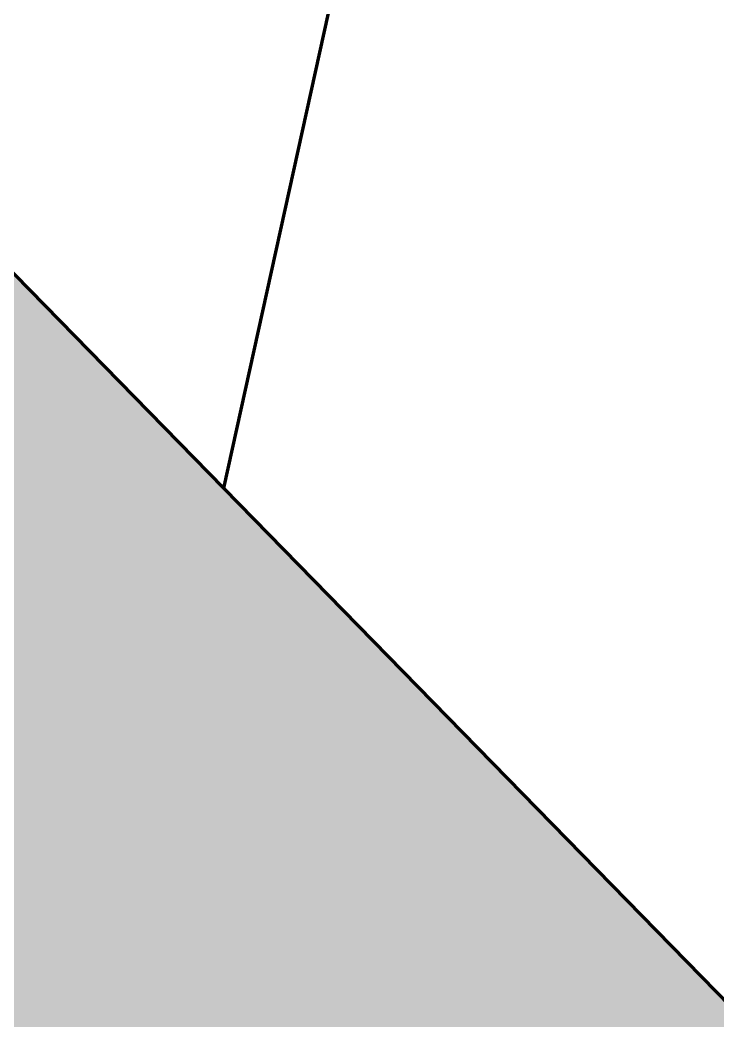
# Model space of a CAD drawing. Header units: millimetres. Extents: x 111 to 1506, y 14 to 566.
# Drawn here: x 230.77 to 232.195, y 182.999 to 185.044 of the extents above; entities that cross this region are included whole.
import ezdxf

# ---------------------------------------------------------------- set-up
doc = ezdxf.new("R2010")
doc.units = ezdxf.units.MM
doc.linetypes.add('ACAD_ISO04W100', pattern=[30, 24, -3, 0, -3])
doc.layers.add('G', color=254, linetype='Continuous', lineweight=5)

msp = doc.modelspace()

# ---------------------------------------------------------------- hatches: boundary and pattern name
at = {"layer": 'G', "lineweight": 100, "ltscale": 1000}
h = msp.add_hatch(dxfattribs=at)
h.set_pattern_fill('AR-HBONE', color=256, scale=0.046, angle=-22.08523, style=0)
h.set_pattern_definition([(22.914772, (777.23143, 1670.63463), (0.097837146, 0.241122153), [0.552, -0.184]), (112.914772, (777.40091, 1670.70627), (0.097837146, 0.241122153), [0.552, -0.184])])
edge = h.paths.add_edge_path()
edge.add_line((221.74739, 201.07699), (222.24177, 203.56684))
edge.add_line((222.24177, 203.56684), (283.25265, 176.18215))
edge.add_line((283.25265, 176.18215), (282.61554, 174.27589))
edge.add_line((282.61554, 174.27589), (222.04443, 201.46319))
h = msp.add_hatch(dxfattribs=at)
h.set_pattern_fill('AR-HBONE', color=256, scale=0.046, angle=-22.08523, style=0)
h.set_pattern_definition([(22.914772, (797.12783, 1599.99595), (0.097837146, 0.241122153), [0.552, -0.184]), (112.914772, (797.29731, 1600.0676), (0.097837146, 0.241122153), [0.552, -0.184])])
h.paths.add_polyline_path([(326.50652, 83.72907), (327.08509, 85.9982), (222.22982, 193.24791), (221.75785, 190.86976)])

# ---------------------------------------------------------------- linework, layer by layer
at = {"lineweight": 100, "ltscale": 1000}
msp.add_line((233.84264, 196.16757), (231.18568, 184.08754), dxfattribs=at)
at = {"linetype": 'ACAD_ISO04W100', "ltscale": 1000}
msp.add_line((222.22982, 193.24791), (233.59286, 181.6254), dxfattribs=at)
at = {"lineweight": 100, "ltscale": 1000}
for points in [[(233.59286, 181.6254), (222.22982, 193.24791), (223.71382, 200.71388), (239.20693, 193.75981), (233.59286, 181.6254)], [(233.59286, 181.6254), (222.22982, 193.24791)]]:
    msp.add_lwpolyline(points, dxfattribs=at)

doc.saveas('drawing.dxf')
